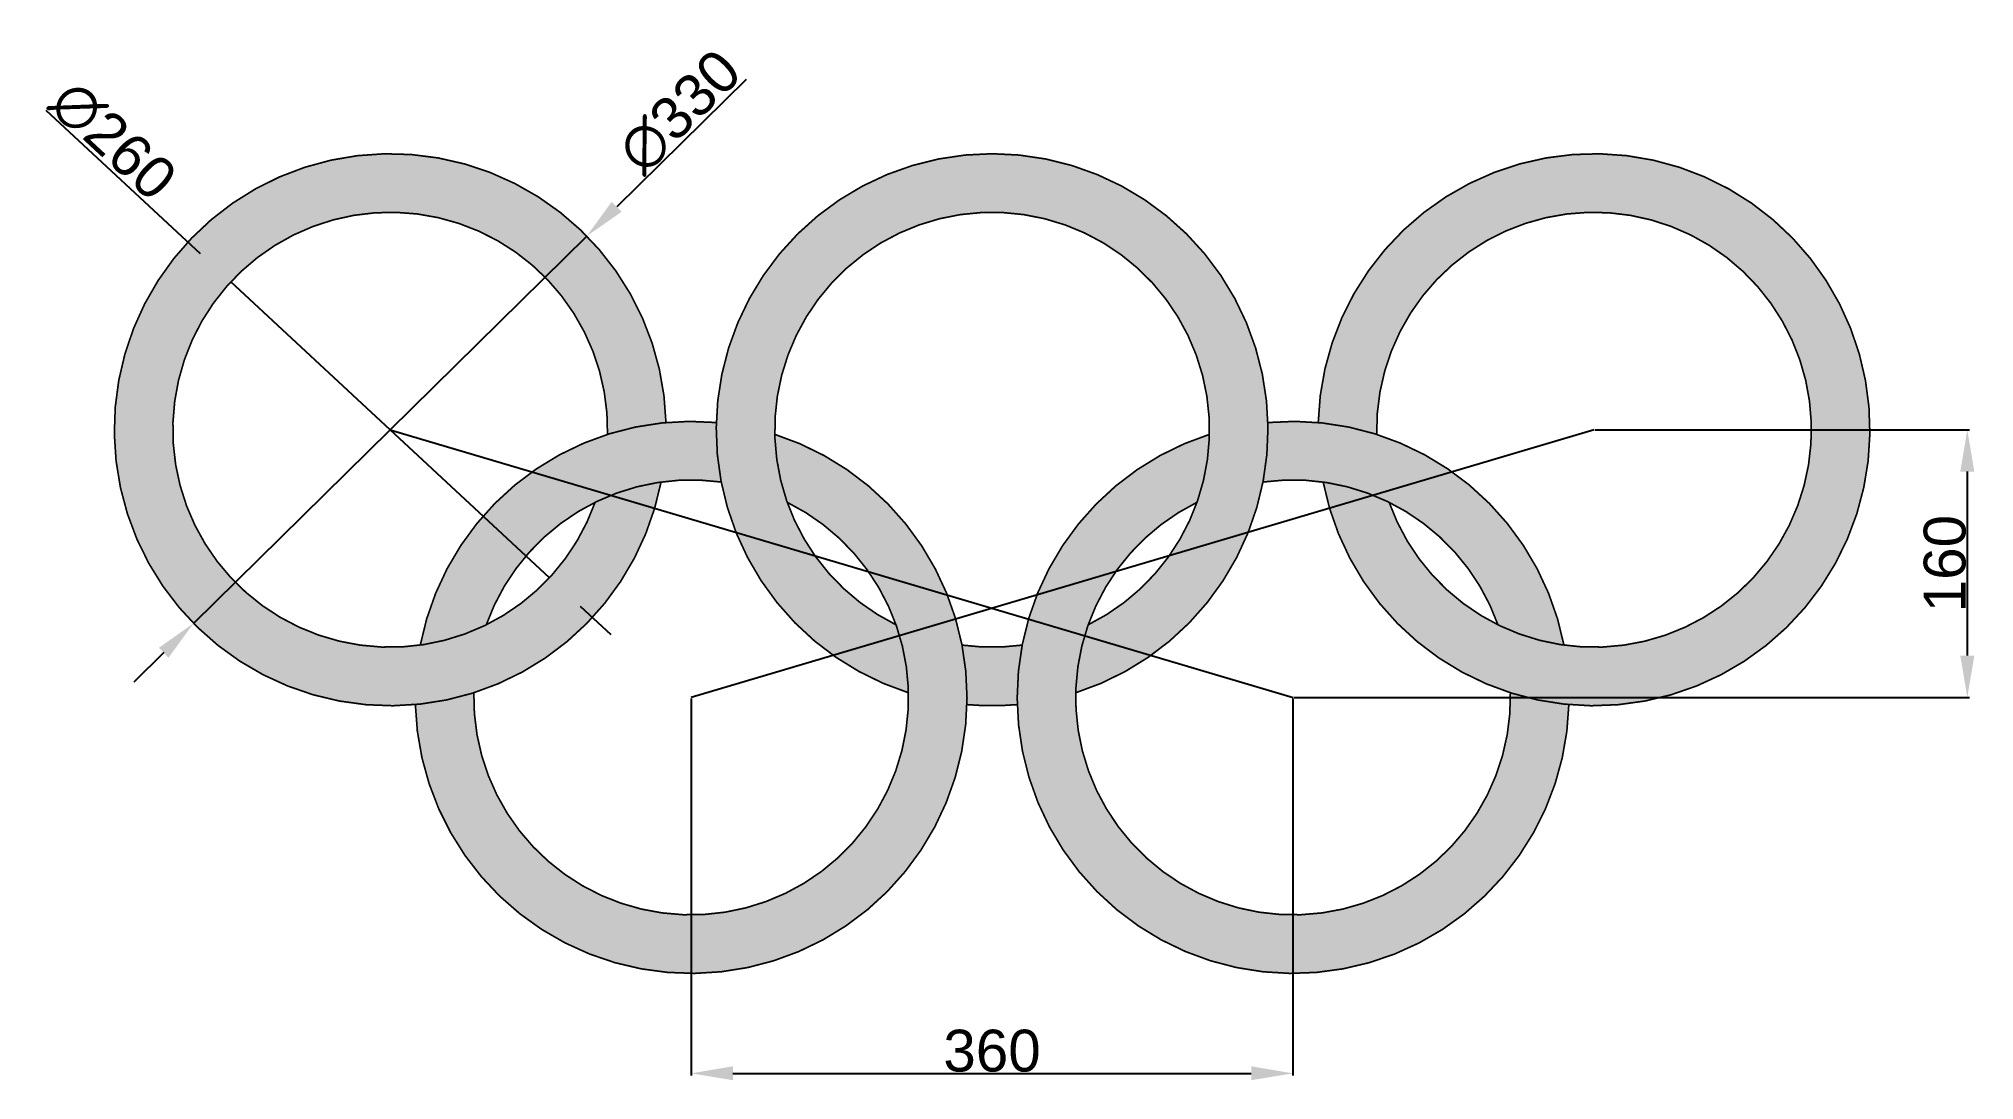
# Model space of a CAD drawing. Header units: millimetres. Extents: x 1242 to 2400, y 1405 to 2027.
import ezdxf

# ---------------------------------------------------------------- set-up
doc = ezdxf.new("R2010")
doc.units = ezdxf.units.MM
doc.layers.add('cotas', color=252, linetype='Continuous')
doc.styles.get("Standard").update_dxf_attribs({"font": 'arial.ttf'})
doc.dimstyles.new('ISO-25', dxfattribs={"dimtxt": 25, "dimasz": 25, "dimexe": 1.25, "dimexo": 0.625, "dimtad": 1, "dimtxsty": 'Standard', "dimcen": 25, "dimadec": 0, "dimazin": 0, "dimtfac": 1, "dimtmove": 0, "dimatfit": 3, "dimfxl": 1, "dimarcsym": 0})

# ---------------------------------------------------------------- blocks, each defined once
blk = doc.blocks.new('*D1')
at = {"layer": 'cotas', "color": 0, "lineweight": -2, "transparency": 16777216}
for p, q in [((2173.1, 1793.4), (2397, 1793.4)), ((2395.7, 1768.4), (2395.7, 1658.4)), ((1993.1, 1633.4), (2397, 1633.4))]:
    blk.add_line(p, q, dxfattribs=at)
at = {"layer": 'cotas', "color": 0, "transparency": 16777216}
for points in [[(2391.5, 1768.4), (2399.9, 1768.4), (2395.7, 1793.4)], [(2391.5, 1658.4), (2399.9, 1658.4), (2395.7, 1633.4)]]:
    blk.add_solid(points, dxfattribs=at)
at = {"layer": 'Defpoints', "color": 0, "transparency": 16777216}
for p in [(2172.4, 1793.4), (1992.4, 1633.4), (2395.7, 1633.4)]:
    blk.add_point(p, dxfattribs=at)
at = {"layer": 'cotas', "color": 0, "transparency": 16777216, "insert": (2382.3, 1713.4), "char_height": 25, "attachment_point": 5, "rotation": 90}
blk.add_mtext('160', dxfattribs=at)
blk = doc.blocks.new('*D2')
at = {"layer": 'cotas', "color": 0, "lineweight": -2, "transparency": 16777216}
for p, q in [((1632.4, 1632.8), (1632.4, 1407.5)), ((1992.4, 1632.8), (1992.4, 1407.5)), ((1657.4, 1408.7), (1967.4, 1408.7))]:
    blk.add_line(p, q, dxfattribs=at)
at = {"layer": 'cotas', "color": 0, "transparency": 16777216}
for points in [[(1657.4, 1412.9), (1657.4, 1404.6), (1632.4, 1408.7)], [(1967.4, 1412.9), (1967.4, 1404.6), (1992.4, 1408.7)]]:
    blk.add_solid(points, dxfattribs=at)
at = {"layer": 'Defpoints', "color": 0, "transparency": 16777216}
for p in [(1632.4, 1633.4), (1992.4, 1633.4), (1992.4, 1408.7)]:
    blk.add_point(p, dxfattribs=at)
at = {"layer": 'cotas', "color": 0, "transparency": 16777216, "insert": (1812.4, 1422.1), "char_height": 25, "attachment_point": 5}
blk.add_mtext('360', dxfattribs=at)
blk = doc.blocks.new('*D3')
at = {"layer": 'cotas', "color": 0, "lineweight": -2, "transparency": 16777216}
for p, q in [((1246.5, 1984.4), (1338.8, 1898.8)), ((1547.8, 1705), (1357.1, 1881.8)), ((1566.1, 1688), (1584.4, 1671.1))]:
    blk.add_line(p, q, dxfattribs=at)
at = {"layer": 'cotas', "color": 0, "transparency": 16777216}
for points in [[(1341.6, 1901.9), (1335.9, 1895.8), (1357.1, 1881.8)], [(1568.9, 1691.1), (1563.3, 1685), (1547.8, 1705)]]:
    blk.add_solid(points, dxfattribs=at)
at = {"layer": 'Defpoints', "color": 0, "transparency": 16777216}
for p in [(1357.1, 1881.8), (1547.8, 1705)]:
    blk.add_point(p, dxfattribs=at)
at = {"layer": 'cotas', "color": 0, "transparency": 16777216, "insert": (1286.7, 1966.3), "char_height": 25, "attachment_point": 5, "rotation": 317.1618}
blk.add_mtext('∅260', dxfattribs=at)
blk = doc.blocks.new('*D4')
at = {"layer": 'cotas', "color": 0, "lineweight": -2, "transparency": 16777216}
for p, q in [((1665.3, 2002.9), (1587.9, 1926.7)), ((1334.8, 1677.7), (1570, 1909.2)), ((1317, 1660.2), (1299.2, 1642.6))]:
    blk.add_line(p, q, dxfattribs=at)
at = {"layer": 'cotas', "color": 0, "transparency": 16777216}
for points in [[(1584.9, 1929.7), (1590.8, 1923.7), (1570, 1909.2)], [(1314.1, 1663.1), (1319.9, 1657.2), (1334.8, 1677.7)]]:
    blk.add_solid(points, dxfattribs=at)
at = {"layer": 'Defpoints', "color": 0, "transparency": 16777216}
for p in [(1570, 1909.2), (1334.8, 1677.7)]:
    blk.add_point(p, dxfattribs=at)
at = {"layer": 'cotas', "color": 0, "transparency": 16777216, "insert": (1625.6, 1983.6), "char_height": 25, "attachment_point": 5, "rotation": 44.5439}
blk.add_mtext('∅330', dxfattribs=at)

msp = doc.modelspace()

# ---------------------------------------------------------------- hatches: boundary and pattern name
h = msp.add_hatch(color=4)
h.dxf.hatch_style = 1
h.paths.add_polyline_path([(1614.453, 1762.187, 0.07991064), (1574.986, 1750.053, -12.51397848), (1582.41, 1790.67, -0.05422319), (1617.383, 1797.749, 18.4422942)])
at = {"true_color": 0x636466}
h = msp.add_hatch(color=251, dxfattribs=at)
h.dxf.hatch_style = 1
h.paths.add_polyline_path([(1762.41, 1636.205, 0.07991064), (1754.986, 1676.822, -4.29247622), (1869.892, 1676.822, 0.07991064), (1862.469, 1636.205, 6.44085445)])
h.paths.add_polyline_path([(1830.426, 1664.688, -0.06951257), (1794.453, 1664.688, -0.05422319), (1797.383, 1629.126, 0.04572066), (1827.496, 1629.126, -0.05422319)])
at = {"true_color": 0xed1f24}
h = msp.add_hatch(color=240, dxfattribs=at)
h.dxf.hatch_style = 1
h.paths.add_polyline_path([(2007.496, 1797.749, -0.05422319), (2042.469, 1790.67, -12.51397848), (2049.892, 1750.053, 0.07991064), (2010.426, 1762.187, 18.4422942)])
at = {"true_color": 0xf1eb1f}
h = msp.add_hatch(color=2, dxfattribs=at)
h.dxf.hatch_style = 1
h.paths.add_polyline_path([(1502.469, 1636.205, -0.05422319), (1467.496, 1629.126, 1.93854766), (1682.469, 1790.67, 0.07991064), (1689.892, 1750.053, -1.82260361)])
h.paths.add_polyline_path([(1470.426, 1664.688, 0.07991064), (1509.892, 1676.822, -0.35636714), (1650.426, 1762.187, -0.05422319), (1647.496, 1797.749, 0.38545708)])
at = {"true_color": 0x139b48}
h = msp.add_hatch(color=114, dxfattribs=at)
h.dxf.hatch_style = 1
h.paths.add_polyline_path([(2114.986, 1676.822, 0.07991064), (2154.453, 1664.688, 0.38545708), (1977.383, 1797.749, -0.05422319), (1974.453, 1762.187, -0.35636714)])
h.paths.add_polyline_path([(2157.383, 1629.126, -0.05422319), (2122.41, 1636.205, -1.82260361), (1934.986, 1750.053, 0.07991064), (1942.41, 1790.67, 1.93854766)])

# ---------------------------------------------------------------- linework, layer by layer
at = {"const_width": 1}
for points in [[(1617.383, 1797.749, 18.4422942), (1614.453, 1762.187)], [(2010.426, 1762.187, 18.4422942), (2007.496, 1797.749)], [(1582.41, 1790.67, 12.51397848), (1574.986, 1750.053)], [(1869.892, 1676.822, 4.29247622), (1754.986, 1676.822)], [(2049.892, 1750.053, 12.51397848), (2042.469, 1790.67)], [(1647.496, 1797.749, 0.38545708), (1470.426, 1664.688)], [(2154.453, 1664.688, 0.38545708), (1977.383, 1797.749)], [(1467.496, 1629.126, 1.93854766), (1682.469, 1790.67)], [(1942.41, 1790.67, 1.93854766), (2157.383, 1629.126)], [(1650.426, 1762.187, 0.35636714), (1509.892, 1676.822)], [(2114.986, 1676.822, 0.35636714), (1974.453, 1762.187)], [(1502.469, 1636.205, 1.82260361), (1689.892, 1750.053)], [(1934.986, 1750.053, 1.82260361), (2122.41, 1636.205)], [(1794.453, 1664.688, 0.06951257), (1830.426, 1664.688)], [(1797.383, 1629.126, 0.04572066), (1827.496, 1629.126)]]:
    msp.add_lwpolyline(points, format="xyb", dxfattribs=at)
at = {"lineweight": 100, "const_width": 1}
msp.add_lwpolyline([(1862.469, 1636.205, 6.44085445), (1762.41, 1636.205)], format="xyb", dxfattribs=at)
at = {"layer": 'cotas'}
for p, q in [((1452.439, 1793.438), (1992.439, 1633.438)), ((2172.439, 1793.438), (1632.439, 1633.438))]:
    msp.add_line(p, q, dxfattribs=at)

# ---------------------------------------------------------------- dimensions: what is measured, and where the dimension line sits
dim = msp.add_diameter_dim_2p(p1=(1334.842, 1677.697), p2=(1570.037, 1909.178), dimstyle='ISO-25', dxfattribs=at)
dim.commit()
dim.dimension.update_dxf_attribs({"geometry": '*D4', "text_midpoint": (1625.581, 1983.612)})
dim = msp.add_diameter_dim_2p(p1=(1547.765, 1705.047), p2=(1357.113, 1881.828), dimstyle='ISO-25', dxfattribs=at)
dim.commit()
dim.dimension.update_dxf_attribs({"geometry": '*D3', "text_midpoint": (1277.123, 1956), "dimtype": 163})
dim = msp.add_linear_dim(base=(2395.707, 1633.438), p1=(2172.439, 1793.438), p2=(1992.439, 1633.438), angle=90, dimstyle='ISO-25', dxfattribs=at)
dim.commit()
dim.dimension.update_dxf_attribs({"geometry": '*D1', "text_midpoint": (2382.317, 1713.438)})
dim = msp.add_linear_dim(base=(1992.439, 1408.724), p1=(1632.439, 1633.438), p2=(1992.439, 1633.438), dimstyle='ISO-25', dxfattribs=at)
dim.commit()
dim.dimension.update_dxf_attribs({"geometry": '*D2', "text_midpoint": (1812.439, 1422.122)})

doc.saveas('drawing.dxf')
